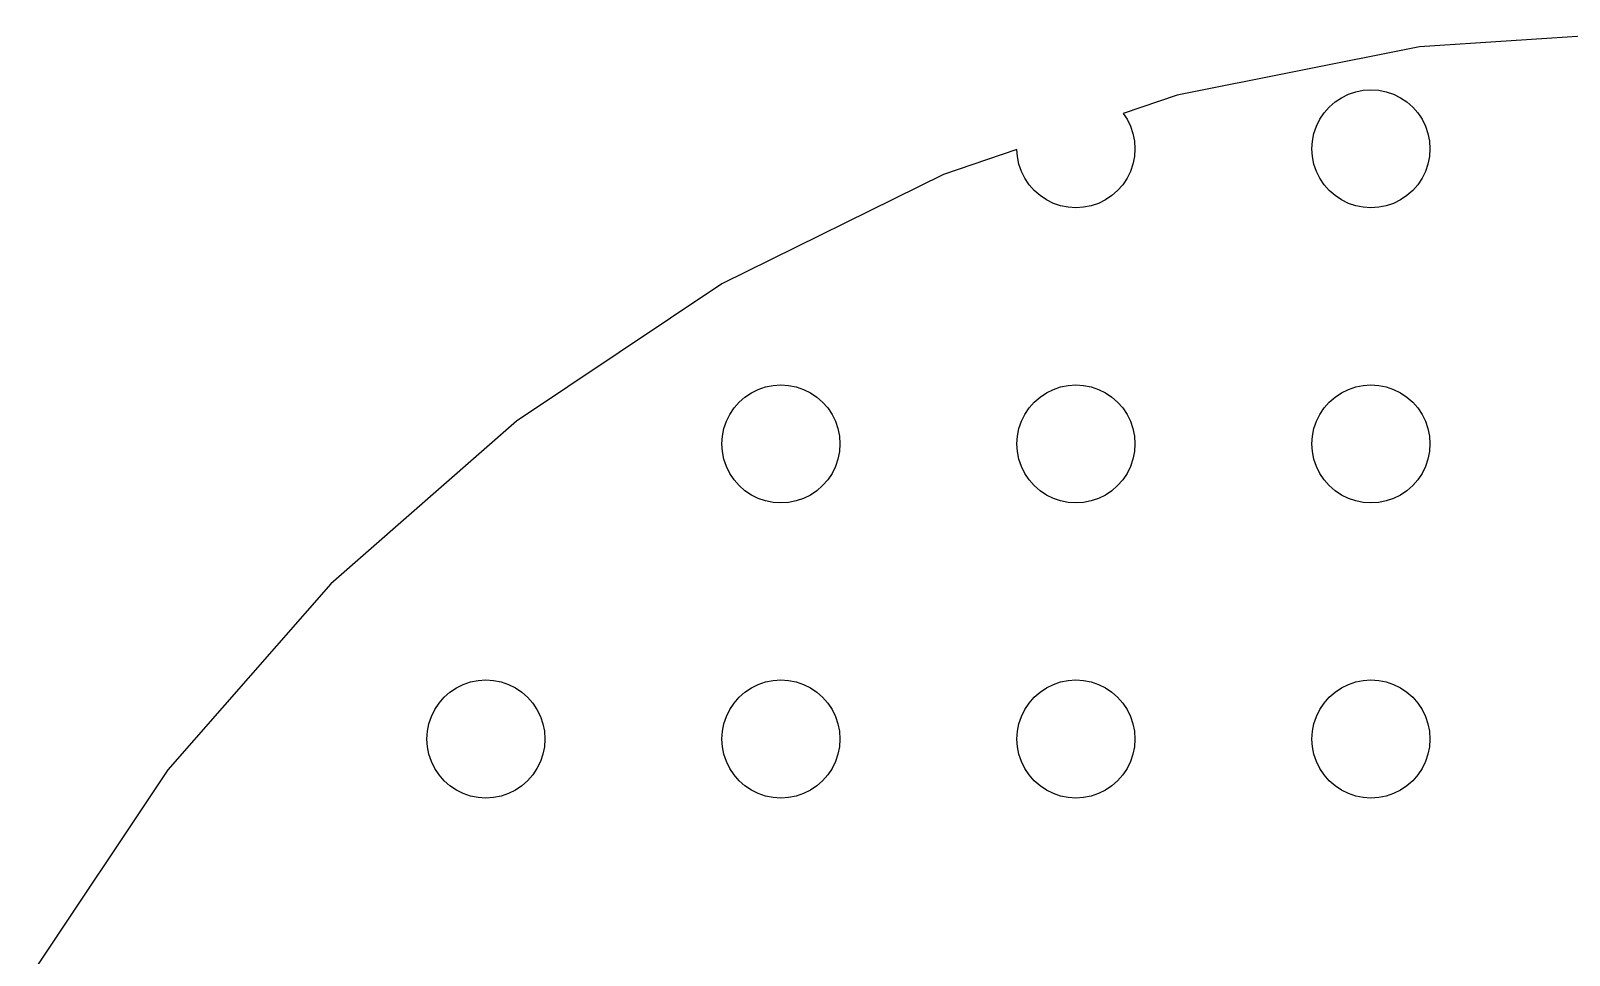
# Model space of a CAD drawing. Header units: metres. Extents: x -96 to 96, y -96 to 96.
# Drawn here: x -83.1 to -4.9, y 49 to 96 of the extents above; entities that cross this region are included whole.
import ezdxf

# ---------------------------------------------------------------- set-up
doc = ezdxf.new("R2010")
doc.units = ezdxf.units.M

msp = doc.modelspace()

# ---------------------------------------------------------------- linework, layer by layer
for p, q in [((0, 96), (-12.5305, 95.1787)), ((-12.5305, 95.1787), (-24.8466, 92.7289)), ((-24.8466, 92.7289), (-27.5988, 91.7946)), ((-17.1213, 92.1213), (-16.8263, 92.3801)), ((-16.8263, 92.3801), (-16.5, 92.5981)), ((-16.5, 92.5981), (-16.148, 92.7716)), ((-16.148, 92.7716), (-15.7764, 92.8978)), ((-15.7764, 92.8978), (-15.3916, 92.9743)), ((-15.3916, 92.9743), (-15, 93)), ((-15, 93), (-14.6084, 92.9743)), ((-14.6084, 92.9743), (-14.2235, 92.8978)), ((-14.2235, 92.8978), (-13.8519, 92.7716)), ((-13.8519, 92.7716), (-13.5, 92.5981)), ((-13.5, 92.5981), (-13.1737, 92.3801)), ((-13.1737, 92.3801), (-12.8787, 92.1213)), ((-27.5988, 91.7946), (-27.4019, 91.5)), ((-17.5981, 91.5), (-17.3801, 91.8263)), ((-17.3801, 91.8263), (-17.1213, 92.1213)), ((-12.8787, 92.1213), (-12.6199, 91.8263)), ((-12.6199, 91.8263), (-12.4019, 91.5)), ((-27.4019, 91.5), (-27.2283, 91.148)), ((-27.2283, 91.148), (-27.1022, 90.7765)), ((-27.1022, 90.7765), (-27.0257, 90.3916)), ((-17.9743, 90.3916), (-17.8978, 90.7765)), ((-17.8978, 90.7765), (-17.7716, 91.148)), ((-17.7716, 91.148), (-17.5981, 91.5)), ((-12.4019, 91.5), (-12.2283, 91.148)), ((-12.2283, 91.148), (-12.1022, 90.7765)), ((-12.1022, 90.7765), (-12.0257, 90.3916)), ((-32.9975, 89.962), (-36.7376, 88.6924)), ((-32.9743, 89.6084), (-32.9975, 89.962)), ((-27.0257, 90.3916), (-27, 90)), ((-27, 90), (-27.0257, 89.6084)), ((-18, 90), (-17.9743, 90.3916)), ((-17.9743, 89.6084), (-18, 90)), ((-12.0257, 90.3916), (-12, 90)), ((-12, 90), (-12.0257, 89.6084)), ((-32.8978, 89.2235), (-32.9743, 89.6084)), ((-32.7716, 88.8519), (-32.8978, 89.2235)), ((-27.1022, 89.2235), (-27.2283, 88.8519)), ((-27.0257, 89.6084), (-27.1022, 89.2235)), ((-17.8978, 89.2235), (-17.9743, 89.6084)), ((-17.7716, 88.8519), (-17.8978, 89.2235)), ((-12.1022, 89.2235), (-12.2283, 88.8519)), ((-12.0257, 89.6084), (-12.1022, 89.2235)), ((-36.7376, 88.6924), (-48, 83.1384)), ((-32.5981, 88.5), (-32.7716, 88.8519)), ((-32.3801, 88.1737), (-32.5981, 88.5)), ((-27.4019, 88.5), (-27.6199, 88.1737)), ((-27.2283, 88.8519), (-27.4019, 88.5)), ((-17.5981, 88.5), (-17.7716, 88.8519)), ((-17.3801, 88.1737), (-17.5981, 88.5)), ((-12.4019, 88.5), (-12.6199, 88.1737)), ((-12.2283, 88.8519), (-12.4019, 88.5)), ((-32.1213, 87.8787), (-32.3801, 88.1737)), ((-31.8263, 87.6199), (-32.1213, 87.8787)), ((-31.5, 87.4019), (-31.8263, 87.6199)), ((-28.1737, 87.6199), (-28.5, 87.4019)), ((-27.8787, 87.8787), (-28.1737, 87.6199)), ((-27.6199, 88.1737), (-27.8787, 87.8787)), ((-17.1213, 87.8787), (-17.3801, 88.1737)), ((-16.8263, 87.6199), (-17.1213, 87.8787)), ((-16.5, 87.4019), (-16.8263, 87.6199)), ((-13.1737, 87.6199), (-13.5, 87.4019)), ((-12.8787, 87.8787), (-13.1737, 87.6199)), ((-12.6199, 88.1737), (-12.8787, 87.8787)), ((-31.148, 87.2284), (-31.5, 87.4019)), ((-30.7764, 87.1022), (-31.148, 87.2284)), ((-30.3916, 87.0257), (-30.7764, 87.1022)), ((-30, 87), (-30.3916, 87.0257)), ((-29.6084, 87.0257), (-30, 87)), ((-29.2235, 87.1022), (-29.6084, 87.0257)), ((-28.8519, 87.2284), (-29.2235, 87.1022)), ((-28.5, 87.4019), (-28.8519, 87.2284)), ((-16.148, 87.2284), (-16.5, 87.4019)), ((-15.7764, 87.1022), (-16.148, 87.2284)), ((-15.3916, 87.0257), (-15.7764, 87.1022)), ((-15, 87), (-15.3916, 87.0257)), ((-14.6084, 87.0257), (-15, 87)), ((-14.2235, 87.1022), (-14.6084, 87.0257)), ((-13.8519, 87.2284), (-14.2235, 87.1022)), ((-13.5, 87.4019), (-13.8519, 87.2284)), ((-48, 83.1384), (-58.4411, 76.1619)), ((-46.8263, 77.3801), (-46.5, 77.5981)), ((-46.5, 77.5981), (-46.148, 77.7716)), ((-46.148, 77.7716), (-45.7765, 77.8978)), ((-45.7765, 77.8978), (-45.3916, 77.9743)), ((-45.3916, 77.9743), (-45, 78)), ((-45, 78), (-44.6084, 77.9743)), ((-44.6084, 77.9743), (-44.2235, 77.8978)), ((-44.2235, 77.8978), (-43.8519, 77.7716)), ((-43.8519, 77.7716), (-43.5, 77.5981)), ((-43.5, 77.5981), (-43.1737, 77.3801)), ((-31.8263, 77.3801), (-31.5, 77.5981)), ((-31.5, 77.5981), (-31.148, 77.7716)), ((-31.148, 77.7716), (-30.7764, 77.8978)), ((-30.7764, 77.8978), (-30.3916, 77.9743)), ((-30.3916, 77.9743), (-30, 78)), ((-30, 78), (-29.6084, 77.9743)), ((-29.6084, 77.9743), (-29.2235, 77.8978)), ((-29.2235, 77.8978), (-28.8519, 77.7716)), ((-28.8519, 77.7716), (-28.5, 77.5981)), ((-28.5, 77.5981), (-28.1737, 77.3801)), ((-16.8263, 77.3801), (-16.5, 77.5981)), ((-16.5, 77.5981), (-16.148, 77.7716)), ((-16.148, 77.7716), (-15.7764, 77.8978)), ((-15.7764, 77.8978), (-15.3916, 77.9743)), ((-15.3916, 77.9743), (-15, 78)), ((-15, 78), (-14.6084, 77.9743)), ((-14.6084, 77.9743), (-14.2235, 77.8978)), ((-14.2235, 77.8978), (-13.8519, 77.7716)), ((-13.8519, 77.7716), (-13.5, 77.5981)), ((-13.5, 77.5981), (-13.1737, 77.3801)), ((-47.5981, 76.5), (-47.3801, 76.8263)), ((-47.3801, 76.8263), (-47.1213, 77.1213)), ((-47.1213, 77.1213), (-46.8263, 77.3801)), ((-43.1737, 77.3801), (-42.8787, 77.1213)), ((-42.8787, 77.1213), (-42.6199, 76.8263)), ((-42.6199, 76.8263), (-42.4019, 76.5)), ((-32.5981, 76.5), (-32.3801, 76.8263)), ((-32.3801, 76.8263), (-32.1213, 77.1213)), ((-32.1213, 77.1213), (-31.8263, 77.3801)), ((-28.1737, 77.3801), (-27.8787, 77.1213)), ((-27.8787, 77.1213), (-27.6199, 76.8263)), ((-27.6199, 76.8263), (-27.4019, 76.5)), ((-17.5981, 76.5), (-17.3801, 76.8263)), ((-17.3801, 76.8263), (-17.1213, 77.1213)), ((-17.1213, 77.1213), (-16.8263, 77.3801)), ((-13.1737, 77.3801), (-12.8787, 77.1213)), ((-12.8787, 77.1213), (-12.6199, 76.8263)), ((-12.6199, 76.8263), (-12.4019, 76.5)), ((-58.4411, 76.1619), (-67.8822, 67.8822)), ((-47.8978, 75.7765), (-47.7716, 76.148)), ((-47.7716, 76.148), (-47.5981, 76.5)), ((-42.4019, 76.5), (-42.2284, 76.148)), ((-42.2284, 76.148), (-42.1022, 75.7765)), ((-32.8978, 75.7765), (-32.7716, 76.148)), ((-32.7716, 76.148), (-32.5981, 76.5)), ((-27.4019, 76.5), (-27.2283, 76.148)), ((-27.2283, 76.148), (-27.1022, 75.7765)), ((-17.8978, 75.7765), (-17.7716, 76.148)), ((-17.7716, 76.148), (-17.5981, 76.5)), ((-12.4019, 76.5), (-12.2283, 76.148)), ((-12.2283, 76.148), (-12.1022, 75.7765)), ((-48, 75), (-47.9743, 75.3916)), ((-47.9743, 75.3916), (-47.8978, 75.7765)), ((-42.1022, 75.7765), (-42.0257, 75.3916)), ((-42.0257, 75.3916), (-42, 75)), ((-33, 75), (-32.9743, 75.3916)), ((-32.9743, 75.3916), (-32.8978, 75.7765)), ((-27.1022, 75.7765), (-27.0257, 75.3916)), ((-27.0257, 75.3916), (-27, 75)), ((-18, 75), (-17.9743, 75.3916)), ((-17.9743, 75.3916), (-17.8978, 75.7765)), ((-12.1022, 75.7765), (-12.0257, 75.3916)), ((-12.0257, 75.3916), (-12, 75)), ((-47.9743, 74.6084), (-48, 75)), ((-47.8978, 74.2235), (-47.9743, 74.6084)), ((-42.0257, 74.6084), (-42.1022, 74.2235)), ((-42, 75), (-42.0257, 74.6084)), ((-32.9743, 74.6084), (-33, 75)), ((-32.8978, 74.2235), (-32.9743, 74.6084)), ((-27.0257, 74.6084), (-27.1022, 74.2235)), ((-27, 75), (-27.0257, 74.6084)), ((-17.9743, 74.6084), (-18, 75)), ((-17.8978, 74.2235), (-17.9743, 74.6084)), ((-12.0257, 74.6084), (-12.1022, 74.2235)), ((-12, 75), (-12.0257, 74.6084)), ((-47.7716, 73.8519), (-47.8978, 74.2235)), ((-47.5981, 73.5), (-47.7716, 73.8519)), ((-42.2284, 73.8519), (-42.4019, 73.5)), ((-42.1022, 74.2235), (-42.2284, 73.8519)), ((-32.7716, 73.8519), (-32.8978, 74.2235)), ((-32.5981, 73.5), (-32.7716, 73.8519)), ((-27.2283, 73.8519), (-27.4019, 73.5)), ((-27.1022, 74.2235), (-27.2283, 73.8519)), ((-17.7716, 73.8519), (-17.8978, 74.2235)), ((-17.5981, 73.5), (-17.7716, 73.8519)), ((-12.2283, 73.8519), (-12.4019, 73.5)), ((-12.1022, 74.2235), (-12.2283, 73.8519)), ((-47.3801, 73.1737), (-47.5981, 73.5)), ((-47.1213, 72.8787), (-47.3801, 73.1737)), ((-46.8263, 72.6199), (-47.1213, 72.8787)), ((-42.8787, 72.8787), (-43.1737, 72.6199)), ((-42.6199, 73.1737), (-42.8787, 72.8787)), ((-42.4019, 73.5), (-42.6199, 73.1737)), ((-32.3801, 73.1737), (-32.5981, 73.5)), ((-32.1213, 72.8787), (-32.3801, 73.1737)), ((-31.8263, 72.6199), (-32.1213, 72.8787)), ((-27.8787, 72.8787), (-28.1737, 72.6199)), ((-27.6199, 73.1737), (-27.8787, 72.8787)), ((-27.4019, 73.5), (-27.6199, 73.1737)), ((-17.3801, 73.1737), (-17.5981, 73.5)), ((-17.1213, 72.8787), (-17.3801, 73.1737)), ((-16.8263, 72.6199), (-17.1213, 72.8787)), ((-12.8787, 72.8787), (-13.1737, 72.6199)), ((-12.6199, 73.1737), (-12.8787, 72.8787)), ((-12.4019, 73.5), (-12.6199, 73.1737)), ((-46.5, 72.4019), (-46.8263, 72.6199)), ((-46.148, 72.2284), (-46.5, 72.4019)), ((-45.7765, 72.1022), (-46.148, 72.2284)), ((-45.3916, 72.0257), (-45.7765, 72.1022)), ((-45, 72), (-45.3916, 72.0257)), ((-44.6084, 72.0257), (-45, 72)), ((-44.2235, 72.1022), (-44.6084, 72.0257)), ((-43.8519, 72.2284), (-44.2235, 72.1022)), ((-43.5, 72.4019), (-43.8519, 72.2284)), ((-43.1737, 72.6199), (-43.5, 72.4019)), ((-31.5, 72.4019), (-31.8263, 72.6199)), ((-31.148, 72.2284), (-31.5, 72.4019)), ((-30.7764, 72.1022), (-31.148, 72.2284)), ((-30.3916, 72.0257), (-30.7764, 72.1022)), ((-30, 72), (-30.3916, 72.0257)), ((-29.6084, 72.0257), (-30, 72)), ((-29.2235, 72.1022), (-29.6084, 72.0257)), ((-28.8519, 72.2284), (-29.2235, 72.1022)), ((-28.5, 72.4019), (-28.8519, 72.2284)), ((-28.1737, 72.6199), (-28.5, 72.4019)), ((-16.5, 72.4019), (-16.8263, 72.6199)), ((-16.148, 72.2284), (-16.5, 72.4019)), ((-15.7764, 72.1022), (-16.148, 72.2284)), ((-15.3916, 72.0257), (-15.7764, 72.1022)), ((-15, 72), (-15.3916, 72.0257)), ((-14.6084, 72.0257), (-15, 72)), ((-14.2235, 72.1022), (-14.6084, 72.0257)), ((-13.8519, 72.2284), (-14.2235, 72.1022)), ((-13.5, 72.4019), (-13.8519, 72.2284)), ((-13.1737, 72.6199), (-13.5, 72.4019)), ((-67.8822, 67.8822), (-76.1619, 58.4411)), ((-61.8263, 62.3801), (-61.5, 62.5981)), ((-61.5, 62.5981), (-61.148, 62.7716)), ((-61.148, 62.7716), (-60.7765, 62.8978)), ((-60.7765, 62.8978), (-60.3916, 62.9743)), ((-60.3916, 62.9743), (-60, 63)), ((-60, 63), (-59.6084, 62.9743)), ((-59.6084, 62.9743), (-59.2235, 62.8978)), ((-59.2235, 62.8978), (-58.8519, 62.7716)), ((-58.8519, 62.7716), (-58.5, 62.5981)), ((-58.5, 62.5981), (-58.1737, 62.3801)), ((-46.8263, 62.3801), (-46.5, 62.5981)), ((-46.5, 62.5981), (-46.148, 62.7716)), ((-46.148, 62.7716), (-45.7765, 62.8978)), ((-45.7765, 62.8978), (-45.3916, 62.9743)), ((-45.3916, 62.9743), (-45, 63)), ((-45, 63), (-44.6084, 62.9743)), ((-44.6084, 62.9743), (-44.2235, 62.8978)), ((-44.2235, 62.8978), (-43.8519, 62.7716)), ((-43.8519, 62.7716), (-43.5, 62.5981)), ((-43.5, 62.5981), (-43.1737, 62.3801)), ((-31.8263, 62.3801), (-31.5, 62.5981)), ((-31.5, 62.5981), (-31.148, 62.7716)), ((-31.148, 62.7716), (-30.7764, 62.8978)), ((-30.7764, 62.8978), (-30.3916, 62.9743)), ((-30.3916, 62.9743), (-30, 63)), ((-30, 63), (-29.6084, 62.9743)), ((-29.6084, 62.9743), (-29.2235, 62.8978)), ((-29.2235, 62.8978), (-28.8519, 62.7716)), ((-28.8519, 62.7716), (-28.5, 62.5981)), ((-28.5, 62.5981), (-28.1737, 62.3801)), ((-16.8263, 62.3801), (-16.5, 62.5981)), ((-16.5, 62.5981), (-16.148, 62.7716)), ((-16.148, 62.7716), (-15.7764, 62.8978)), ((-15.7764, 62.8978), (-15.3916, 62.9743)), ((-15.3916, 62.9743), (-15, 63)), ((-15, 63), (-14.6084, 62.9743)), ((-14.6084, 62.9743), (-14.2235, 62.8978)), ((-14.2235, 62.8978), (-13.8519, 62.7716)), ((-13.8519, 62.7716), (-13.5, 62.5981)), ((-13.5, 62.5981), (-13.1737, 62.3801)), ((-62.5981, 61.5), (-62.3801, 61.8263)), ((-62.3801, 61.8263), (-62.1213, 62.1213)), ((-62.1213, 62.1213), (-61.8263, 62.3801)), ((-58.1737, 62.3801), (-57.8787, 62.1213)), ((-57.8787, 62.1213), (-57.6199, 61.8263)), ((-57.6199, 61.8263), (-57.4019, 61.5)), ((-47.5981, 61.5), (-47.3801, 61.8263)), ((-47.3801, 61.8263), (-47.1213, 62.1213)), ((-47.1213, 62.1213), (-46.8263, 62.3801)), ((-43.1737, 62.3801), (-42.8787, 62.1213)), ((-42.8787, 62.1213), (-42.6199, 61.8263)), ((-42.6199, 61.8263), (-42.4019, 61.5)), ((-32.5981, 61.5), (-32.3801, 61.8263)), ((-32.3801, 61.8263), (-32.1213, 62.1213)), ((-32.1213, 62.1213), (-31.8263, 62.3801)), ((-28.1737, 62.3801), (-27.8787, 62.1213)), ((-27.8787, 62.1213), (-27.6199, 61.8263)), ((-27.6199, 61.8263), (-27.4019, 61.5)), ((-17.5981, 61.5), (-17.3801, 61.8263)), ((-17.3801, 61.8263), (-17.1213, 62.1213)), ((-17.1213, 62.1213), (-16.8263, 62.3801)), ((-13.1737, 62.3801), (-12.8787, 62.1213)), ((-12.8787, 62.1213), (-12.6199, 61.8263)), ((-12.6199, 61.8263), (-12.4019, 61.5)), ((-62.8978, 60.7765), (-62.7716, 61.148)), ((-62.7716, 61.148), (-62.5981, 61.5)), ((-57.4019, 61.5), (-57.2284, 61.148)), ((-57.2284, 61.148), (-57.1022, 60.7765)), ((-47.8978, 60.7765), (-47.7716, 61.148)), ((-47.7716, 61.148), (-47.5981, 61.5)), ((-42.4019, 61.5), (-42.2284, 61.148)), ((-42.2284, 61.148), (-42.1022, 60.7765)), ((-32.8978, 60.7765), (-32.7716, 61.148)), ((-32.7716, 61.148), (-32.5981, 61.5)), ((-27.4019, 61.5), (-27.2283, 61.148)), ((-27.2283, 61.148), (-27.1022, 60.7765)), ((-17.8978, 60.7765), (-17.7716, 61.148)), ((-17.7716, 61.148), (-17.5981, 61.5)), ((-12.4019, 61.5), (-12.2283, 61.148)), ((-12.2283, 61.148), (-12.1022, 60.7765)), ((-63, 60), (-62.9743, 60.3916)), ((-62.9743, 60.3916), (-62.8978, 60.7765)), ((-57.1022, 60.7765), (-57.0257, 60.3916)), ((-57.0257, 60.3916), (-57, 60)), ((-48, 60), (-47.9743, 60.3916)), ((-47.9743, 60.3916), (-47.8978, 60.7765)), ((-42.1022, 60.7765), (-42.0257, 60.3916)), ((-42.0257, 60.3916), (-42, 60)), ((-33, 60), (-32.9743, 60.3916)), ((-32.9743, 60.3916), (-32.8978, 60.7765)), ((-27.1022, 60.7765), (-27.0257, 60.3916)), ((-27.0257, 60.3916), (-27, 60)), ((-18, 60), (-17.9743, 60.3916)), ((-17.9743, 60.3916), (-17.8978, 60.7765)), ((-12.1022, 60.7765), (-12.0257, 60.3916)), ((-12.0257, 60.3916), (-12, 60)), ((-62.9743, 59.6084), (-63, 60)), ((-62.8978, 59.2235), (-62.9743, 59.6084)), ((-57.0257, 59.6084), (-57.1022, 59.2235)), ((-57, 60), (-57.0257, 59.6084)), ((-47.9743, 59.6084), (-48, 60)), ((-47.8978, 59.2235), (-47.9743, 59.6084)), ((-42.0257, 59.6084), (-42.1022, 59.2235)), ((-42, 60), (-42.0257, 59.6084)), ((-32.9743, 59.6084), (-33, 60)), ((-32.8978, 59.2235), (-32.9743, 59.6084)), ((-27.0257, 59.6084), (-27.1022, 59.2235)), ((-27, 60), (-27.0257, 59.6084)), ((-17.9743, 59.6084), (-18, 60)), ((-17.8978, 59.2235), (-17.9743, 59.6084)), ((-12.0257, 59.6084), (-12.1022, 59.2235)), ((-12, 60), (-12.0257, 59.6084)), ((-62.7716, 58.8519), (-62.8978, 59.2235)), ((-62.5981, 58.5), (-62.7716, 58.8519)), ((-57.2284, 58.8519), (-57.4019, 58.5)), ((-57.1022, 59.2235), (-57.2284, 58.8519)), ((-47.7716, 58.8519), (-47.8978, 59.2235)), ((-47.5981, 58.5), (-47.7716, 58.8519)), ((-42.2284, 58.8519), (-42.4019, 58.5)), ((-42.1022, 59.2235), (-42.2284, 58.8519)), ((-32.7716, 58.8519), (-32.8978, 59.2235)), ((-32.5981, 58.5), (-32.7716, 58.8519)), ((-27.2283, 58.8519), (-27.4019, 58.5)), ((-27.1022, 59.2235), (-27.2283, 58.8519)), ((-17.7716, 58.8519), (-17.8978, 59.2235)), ((-17.5981, 58.5), (-17.7716, 58.8519)), ((-12.2283, 58.8519), (-12.4019, 58.5)), ((-12.1022, 59.2235), (-12.2283, 58.8519)), ((-76.1619, 58.4411), (-83.1384, 48)), ((-62.3801, 58.1737), (-62.5981, 58.5)), ((-62.1213, 57.8787), (-62.3801, 58.1737)), ((-57.6199, 58.1737), (-57.8787, 57.8787)), ((-57.4019, 58.5), (-57.6199, 58.1737)), ((-47.3801, 58.1737), (-47.5981, 58.5)), ((-47.1213, 57.8787), (-47.3801, 58.1737)), ((-42.6199, 58.1737), (-42.8787, 57.8787)), ((-42.4019, 58.5), (-42.6199, 58.1737)), ((-32.3801, 58.1737), (-32.5981, 58.5)), ((-32.1213, 57.8787), (-32.3801, 58.1737)), ((-27.6199, 58.1737), (-27.8787, 57.8787)), ((-27.4019, 58.5), (-27.6199, 58.1737)), ((-17.3801, 58.1737), (-17.5981, 58.5)), ((-17.1213, 57.8787), (-17.3801, 58.1737)), ((-12.6199, 58.1737), (-12.8787, 57.8787)), ((-12.4019, 58.5), (-12.6199, 58.1737)), ((-61.8263, 57.6199), (-62.1213, 57.8787)), ((-61.5, 57.4019), (-61.8263, 57.6199)), ((-61.148, 57.2284), (-61.5, 57.4019)), ((-60.7765, 57.1022), (-61.148, 57.2284)), ((-60.3916, 57.0257), (-60.7765, 57.1022)), ((-59.2235, 57.1022), (-59.6084, 57.0257)), ((-58.8519, 57.2284), (-59.2235, 57.1022)), ((-58.5, 57.4019), (-58.8519, 57.2284)), ((-58.1737, 57.6199), (-58.5, 57.4019)), ((-57.8787, 57.8787), (-58.1737, 57.6199)), ((-46.8263, 57.6199), (-47.1213, 57.8787)), ((-46.5, 57.4019), (-46.8263, 57.6199)), ((-46.148, 57.2284), (-46.5, 57.4019)), ((-45.7765, 57.1022), (-46.148, 57.2284)), ((-45.3916, 57.0257), (-45.7765, 57.1022)), ((-44.2235, 57.1022), (-44.6084, 57.0257)), ((-43.8519, 57.2284), (-44.2235, 57.1022)), ((-43.5, 57.4019), (-43.8519, 57.2284)), ((-43.1737, 57.6199), (-43.5, 57.4019)), ((-42.8787, 57.8787), (-43.1737, 57.6199)), ((-31.8263, 57.6199), (-32.1213, 57.8787)), ((-31.5, 57.4019), (-31.8263, 57.6199)), ((-31.148, 57.2284), (-31.5, 57.4019)), ((-30.7764, 57.1022), (-31.148, 57.2284)), ((-30.3916, 57.0257), (-30.7764, 57.1022)), ((-29.2235, 57.1022), (-29.6084, 57.0257)), ((-28.8519, 57.2284), (-29.2235, 57.1022)), ((-28.5, 57.4019), (-28.8519, 57.2284)), ((-28.1737, 57.6199), (-28.5, 57.4019)), ((-27.8787, 57.8787), (-28.1737, 57.6199)), ((-16.8263, 57.6199), (-17.1213, 57.8787)), ((-16.5, 57.4019), (-16.8263, 57.6199)), ((-16.148, 57.2284), (-16.5, 57.4019)), ((-15.7764, 57.1022), (-16.148, 57.2284)), ((-15.3916, 57.0257), (-15.7764, 57.1022)), ((-14.2235, 57.1022), (-14.6084, 57.0257)), ((-13.8519, 57.2284), (-14.2235, 57.1022)), ((-13.5, 57.4019), (-13.8519, 57.2284)), ((-13.1737, 57.6199), (-13.5, 57.4019)), ((-12.8787, 57.8787), (-13.1737, 57.6199)), ((-60, 57), (-60.3916, 57.0257)), ((-59.6084, 57.0257), (-60, 57)), ((-45, 57), (-45.3916, 57.0257)), ((-44.6084, 57.0257), (-45, 57)), ((-30, 57), (-30.3916, 57.0257)), ((-29.6084, 57.0257), (-30, 57)), ((-15, 57), (-15.3916, 57.0257)), ((-14.6084, 57.0257), (-15, 57))]:
    msp.add_line(p, q)

doc.saveas('drawing.dxf')
